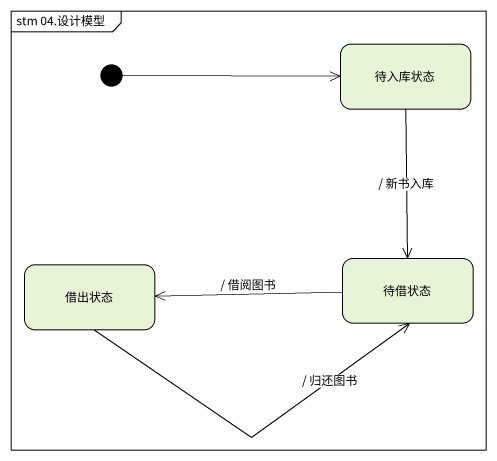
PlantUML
@startuml
mainframe stm 04.设计模型
hide empty description
state 待入库状态
state 待借状态
state 借出状态
[*] -right-> 待入库状态
待入库状态 --> 待借状态 : / 新书入库
待借状态 -left-> 借出状态 : / 借阅图书
借出状态 -right-> 待借状态 : / 归还图书
@enduml
